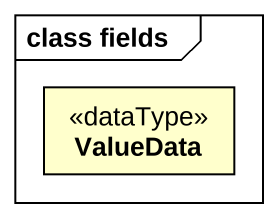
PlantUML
@startuml
mainframe class fields
hide circle
hide empty members
class ValueData <<dataType>>
@enduml
